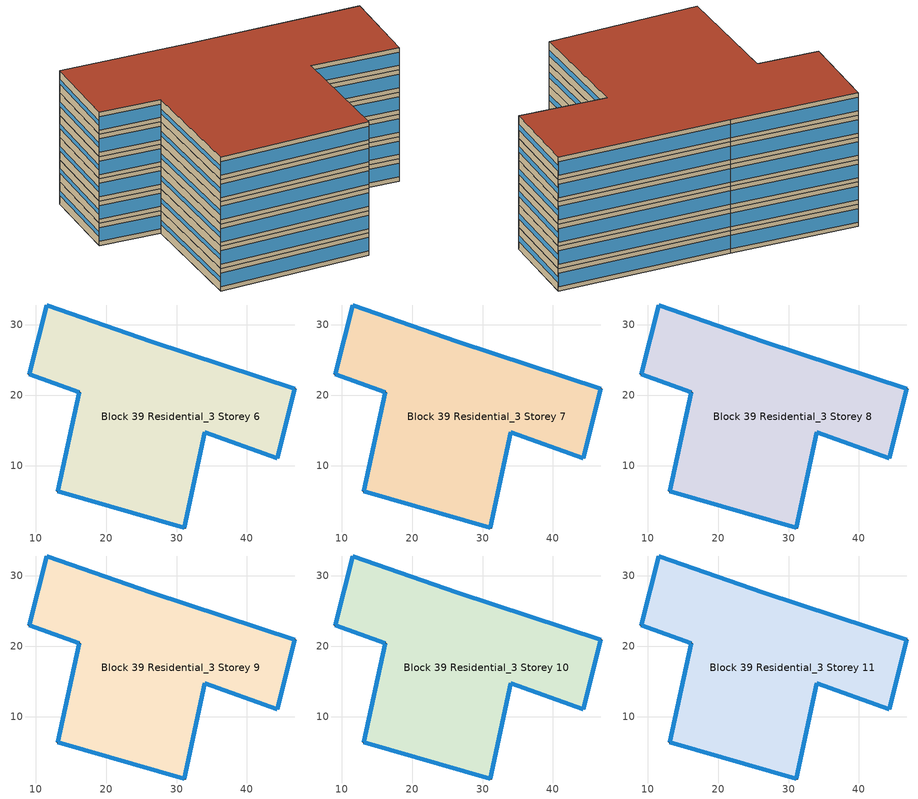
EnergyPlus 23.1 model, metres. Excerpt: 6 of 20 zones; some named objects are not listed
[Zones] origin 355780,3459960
Block 39 Residential_3 Storey 6
 floor outside (Project Floor): 46.78,20.89 44.27,11.05 34.03,14.74 31.08,1.15 13.16,6.38 16.21,20.42 9.1,22.96 11.61,32.79 26.5,27.6 z18
 wall outside (Project Wall): 26.5,27.6 11.61,32.79 9.1,22.96 16.21,20.42 13.16,6.38 31.08,1.15 34.03,14.74 44.27,11.05 46.78,20.89 26.5,27.6 z18:21
 window (Residential_north_window_construction): 26.49,27.6 11.62,32.79 / 46.77,20.89 26.51,27.59 z18.6:20.4
 window (Residential_west_window_construction): 11.61,32.78 9.1,22.96 / 16.21,20.41 13.16,6.39 z19.2:19.8
 window (Residential_south_window_construction): 9.1,22.96 16.2,20.42 / 13.17,6.38 31.08,1.15 / 34.04,14.74 44.26,11.06 z18.6:20.4
 window (Residential_east_window_construction): 31.09,1.15 34.03,14.74 / 44.27,11.06 46.78,20.88 z19.12:19.88
 roof outside (Project Ceiling): 44.27,11.05 46.78,20.89 26.5,27.6 11.61,32.79 9.1,22.96 16.21,20.42 13.16,6.38 31.08,1.15 34.03,14.74 z21
Block 39 Residential_3 Storey 7
 floor outside (Project Floor): 46.78,20.89 44.27,11.05 34.03,14.74 31.08,1.15 13.16,6.38 16.21,20.42 9.1,22.96 11.61,32.79 26.5,27.6 z21
 wall outside (Project Wall): 26.5,27.6 11.61,32.79 9.1,22.96 16.21,20.42 13.16,6.38 31.08,1.15 34.03,14.74 44.27,11.05 46.78,20.89 26.5,27.6 z21:24
 window (Residential_north_window_construction): 26.49,27.6 11.62,32.79 / 46.77,20.89 26.51,27.59 z21.6:23.4
 window (Residential_west_window_construction): 11.61,32.78 9.1,22.96 / 16.21,20.41 13.16,6.39 z22.2:22.8
 window (Residential_south_window_construction): 9.1,22.96 16.2,20.42 / 13.17,6.38 31.08,1.15 / 34.04,14.74 44.26,11.06 z21.6:23.4
 window (Residential_east_window_construction): 31.09,1.15 34.03,14.74 / 44.27,11.06 46.78,20.88 z22.12:22.88
 roof outside (Project Ceiling): 44.27,11.05 46.78,20.89 26.5,27.6 11.61,32.79 9.1,22.96 16.21,20.42 13.16,6.38 31.08,1.15 34.03,14.74 z24
Block 39 Residential_3 Storey 8
 floor outside (Project Floor): 46.78,20.89 44.27,11.05 34.03,14.74 31.08,1.15 13.16,6.38 16.21,20.42 9.1,22.96 11.61,32.79 26.5,27.6 z24
 wall outside (Project Wall): 26.5,27.6 11.61,32.79 9.1,22.96 16.21,20.42 13.16,6.38 31.08,1.15 34.03,14.74 44.27,11.05 46.78,20.89 26.5,27.6 z24:27
 window (Residential_north_window_construction): 26.49,27.6 11.62,32.79 / 46.77,20.89 26.51,27.59 z24.6:26.4
 window (Residential_west_window_construction): 11.61,32.78 9.1,22.96 / 16.21,20.41 13.16,6.39 z25.2:25.8
 window (Residential_south_window_construction): 9.1,22.96 16.2,20.42 / 13.17,6.38 31.08,1.15 / 34.04,14.74 44.26,11.06 z24.6:26.4
 window (Residential_east_window_construction): 31.09,1.15 34.03,14.74 / 44.27,11.06 46.78,20.88 z25.12:25.88
 roof outside (Project Ceiling): 44.27,11.05 46.78,20.89 26.5,27.6 11.61,32.79 9.1,22.96 16.21,20.42 13.16,6.38 31.08,1.15 34.03,14.74 z27
Block 39 Residential_3 Storey 9
 floor outside (Project Floor): 46.78,20.89 44.27,11.05 34.03,14.74 31.08,1.15 13.16,6.38 16.21,20.42 9.1,22.96 11.61,32.79 26.5,27.6 z27
 wall outside (Project Wall): 26.5,27.6 11.61,32.79 9.1,22.96 16.21,20.42 13.16,6.38 31.08,1.15 34.03,14.74 44.27,11.05 46.78,20.89 26.5,27.6 z27:30
 window (Residential_north_window_construction): 26.49,27.6 11.62,32.79 / 46.77,20.89 26.51,27.59 z27.6:29.4
 window (Residential_west_window_construction): 11.61,32.78 9.1,22.96 / 16.21,20.41 13.16,6.39 z28.2:28.8
 window (Residential_south_window_construction): 9.1,22.96 16.2,20.42 / 13.17,6.38 31.08,1.15 / 34.04,14.74 44.26,11.06 z27.6:29.4
 window (Residential_east_window_construction): 31.09,1.15 34.03,14.74 / 44.27,11.06 46.78,20.88 z28.12:28.88
 roof outside (Project Ceiling): 44.27,11.05 46.78,20.89 26.5,27.6 11.61,32.79 9.1,22.96 16.21,20.42 13.16,6.38 31.08,1.15 34.03,14.74 z30
Block 39 Residential_3 Storey 10
 floor outside (Project Floor): 46.78,20.89 44.27,11.05 34.03,14.74 31.08,1.15 13.16,6.38 16.21,20.42 9.1,22.96 11.61,32.79 26.5,27.6 z30
 wall outside (Project Wall): 26.5,27.6 11.61,32.79 9.1,22.96 16.21,20.42 13.16,6.38 31.08,1.15 34.03,14.74 44.27,11.05 46.78,20.89 26.5,27.6 z30:33
 window (Residential_north_window_construction): 26.49,27.6 11.62,32.79 / 46.77,20.89 26.51,27.59 z30.6:32.4
 window (Residential_west_window_construction): 11.61,32.78 9.1,22.96 / 16.21,20.41 13.16,6.39 z31.2:31.8
 window (Residential_south_window_construction): 9.1,22.96 16.2,20.42 / 13.17,6.38 31.08,1.15 / 34.04,14.74 44.26,11.06 z30.6:32.4
 window (Residential_east_window_construction): 31.09,1.15 34.03,14.74 / 44.27,11.06 46.78,20.88 z31.12:31.88
 roof outside (Project Ceiling): 44.27,11.05 46.78,20.89 26.5,27.6 11.61,32.79 9.1,22.96 16.21,20.42 13.16,6.38 31.08,1.15 34.03,14.74 z33
Block 39 Residential_3 Storey 11
 floor outside (Project Floor): 46.78,20.89 44.27,11.05 34.03,14.74 31.08,1.15 13.16,6.38 16.21,20.42 9.1,22.96 11.61,32.79 26.5,27.6 z33
 wall outside (Project Wall): 26.5,27.6 11.61,32.79 9.1,22.96 16.21,20.42 13.16,6.38 31.08,1.15 34.03,14.74 44.27,11.05 46.78,20.89 26.5,27.6 z33:36
 window (Residential_north_window_construction): 26.49,27.6 11.62,32.79 / 46.77,20.89 26.51,27.59 z33.6:35.4
 window (Residential_west_window_construction): 11.61,32.78 9.1,22.96 / 16.21,20.41 13.16,6.39 z34.2:34.8
 window (Residential_south_window_construction): 9.1,22.96 16.2,20.42 / 13.17,6.38 31.08,1.15 / 34.04,14.74 44.26,11.06 z33.6:35.4
 window (Residential_east_window_construction): 31.09,1.15 34.03,14.74 / 44.27,11.06 46.78,20.88 z34.12:34.88
 roof outside (Project Ceiling): 44.27,11.05 46.78,20.89 26.5,27.6 11.61,32.79 9.1,22.96 16.21,20.42 13.16,6.38 31.08,1.15 34.03,14.74 z36
[Building]
Building_1: North Axis=0; Terrain=City; Loads Convergence Tolerance Value=0.04; Temperature Convergence Tolerance Value=0.4; Solar Distribution=FullExterior; Maximum Number of Warmup Days=25; Minimum Number of Warmup Days=6
[Site:Location]
CHN Design_Conditions: Latitude=30; Longitude=114; Time Zone=8; Elevation=12
[SIZINGPERIOD:DESIGNDAY] Day of Month=21; DryBulb Temperature Range Modifier Type=DefaultMultipliers; Humidity Condition Type=Wetbulb; Barometric Pressure=101181; Rain Indicator=No; Snow Indicator=No; Daylight Saving Time Indicator=No; Sky Clearness=0; Begin Environment Reset Mode=FullResetAtBeginEnvironment
Name | Month | Day Type | Maximum DryBulb Temperature | Daily DryBulb Temperature Range | Wetbulb or DewPoint at Maximum DryBulb | Wind Speed | Wind Direction | Solar Model Indicator | ASHRAE Clear Sky Optical Depth for Beam Irradiance taub | ASHRAE Clear Sky Optical Depth for Diffuse Irradiance taud
Ann Htg 99.6% Condns DB | 1 | WinterDesignDay | -10 | 0 | -4.8 | 1 | 340 | ASHRAEClearSky | 0 | 0
Ann Clg .4% Condns DB=>MWB | 7 | SummerDesignDay | 40 | 6.6 | 27.1 | 3.5 | 220 | ASHRAETau | 0.781 | 1.413
[MATERIAL]
DefaultMaterial: Roughness=Rough; Thickness=0.1; Conductivity=0.1; Density=1000; Specific Heat=1000; Thermal Absorptance=0.9; Solar Absorptance=0.7; Visible Absorptance=0.7
[WINDOWMATERIAL:SIMPLEGLAZINGSYSTEM] Solar Heat Gain Coefficient=0.4; Visible Transmittance=0.6
Name | UFactor
Residential_east_window; Residential_south_window; Residential_north_window | 2
Residential_west_window | 1.5
[CONSTRUCTION]
Project Wall; Project Floor; Project Ceiling: DefaultMaterial
Residential_east_window_construction: Residential_east_window
Residential_south_window_construction: Residential_south_window
Residential_west_window_construction: Residential_west_window
Residential_north_window_construction: Residential_north_window
[SPACE] Ceiling Height=autocalculate; Volume=autocalculate; Floor Area=autocalculate; Space Type=Residential
Name | Zone
Block 39 Residential_3 Storey 6_space | Block 39 Residential_3 Storey 6
Block 39 Residential_3 Storey 7_space | Block 39 Residential_3 Storey 7
Block 39 Residential_3 Storey 8_space | Block 39 Residential_3 Storey 8
Block 39 Residential_3 Storey 9_space | Block 39 Residential_3 Storey 9
Block 39 Residential_3 Storey 10_space | Block 39 Residential_3 Storey 10
Block 39 Residential_3 Storey 11_space | Block 39 Residential_3 Storey 11
[SPACELIST]
Residential: Block 39 Residential_3 Storey 0_space, Block 39 Residential_3 Storey 1_space, Block 39 Residential_3 Storey 2_space, Block 39 Residential_3 Storey 3_space, Block 39 Residential_3 Storey 4_space, Block 39 Residential_3 Storey 5_space, Block 39 Residential_3 Storey 6_space, Block 39 Residential_3 Storey 7_space, Block 39 Residential_3 Storey 8_space, Block 39 Residential_3 Storey 9_space, Block 39 Residential_3 Storey 10_space, Block 39 Residential_3 Storey 11_space, Block 39 Residential_3 Storey 12_space, Block 39 Residential_3 Storey 13_space, Block 39 Residential_3 Storey 14_space, Block 39 Residential_3 Storey 15_space, Block 39 Residential_3 Storey 16_space, Block 39 Residential_3 Storey 17_space, Block 39 Residential_3 Storey 18_space, Block 39 Residential_3 Storey 19_space
[ZONE] Type=1; Multiplier=1; Ceiling Height=autocalculate; Volume=autocalculate; Floor Area=autocalculate; Part of Total Floor Area=Yes
Block 39 Residential_3 Storey 6; Block 39 Residential_3 Storey 7; Block 39 Residential_3 Storey 8; Block 39 Residential_3 Storey 9; Block 39 Residential_3 Storey 10; Block 39 Residential_3 Storey 11
[PEOPLE]
People_for_residential: Zone or ZoneList or Space or SpaceList=Residential; Number of People Schedule=SeasonalSchedule_Schedule_residential_people; Number of People Calculation Method=People/Area; People per Floor Area=0.04; Fraction Radiant=0.3; Sensible Heat Fraction=autocalculate; Activity Level Schedule=SeasonalSchedule_Schedule_residential_activity; Carbon Dioxide Generation Rate=3.82e-08; Enable ASHRAE 55 Comfort Warnings=No; Mean Radiant Temperature Calculation Type=ZoneAveraged; Clothing Insulation Calculation Method=ClothingInsulationSchedule; Cold Stress Temperature Threshold=15.56; Heat Stress Temperature Threshold=30
[LIGHTS]
Light_for_residential: Zone or ZoneList or Space or SpaceList=Residential; Schedule=SeasonalSchedule_residential_lighting; Design Level Calculation Method=Watts/Area; Watts per Zone Floor Area=5; Return Air Fraction=0; Fraction Radiant=0.32; Fraction Visible=0.25; Fraction Replaceable=1; EndUse Subcategory=General; Return Air Fraction Calculated from Plenum Temperature=No; Return Air Fraction Function of Plenum Temperature Coefficient 1=0; Return Air Fraction Function of Plenum Temperature Coefficient 2=0
[ELECTRICEQUIPMENT]
Equipment_for_residential: Zone or ZoneList or Space or SpaceList=Residential; Schedule=SeasonalSchedule_Schedule_residential_equipment; Design Level Calculation Method=Watts/Area; Watts per Zone Floor Area=3.8; Fraction Latent=0; Fraction Radiant=0; Fraction Lost=0; EndUse Subcategory=Electric Equipment
[DAYLIGHTING:CONTROLS] Illuminance Setpoint at Reference Point 1=300
Name | Zone or Space | Glare Calculation Daylighting Reference Point | Daylighting Reference Point 1
Dlight_Block 39 Residential_3 Storey 6 | Block 39 Residential_3 Storey 6 | Rpoint_Block 39 Residential_3 Storey 6 | Rpoint_Block 39 Residential_3 Storey 6
Dlight_Block 39 Residential_3 Storey 7 | Block 39 Residential_3 Storey 7 | Rpoint_Block 39 Residential_3 Storey 7 | Rpoint_Block 39 Residential_3 Storey 7
Dlight_Block 39 Residential_3 Storey 8 | Block 39 Residential_3 Storey 8 | Rpoint_Block 39 Residential_3 Storey 8 | Rpoint_Block 39 Residential_3 Storey 8
Dlight_Block 39 Residential_3 Storey 9 | Block 39 Residential_3 Storey 9 | Rpoint_Block 39 Residential_3 Storey 9 | Rpoint_Block 39 Residential_3 Storey 9
Dlight_Block 39 Residential_3 Storey 10 | Block 39 Residential_3 Storey 10 | Rpoint_Block 39 Residential_3 Storey 10 | Rpoint_Block 39 Residential_3 Storey 10
Dlight_Block 39 Residential_3 Storey 11 | Block 39 Residential_3 Storey 11 | Rpoint_Block 39 Residential_3 Storey 11 | Rpoint_Block 39 Residential_3 Storey 11
[HVACTEMPLATE:ZONE:IDEALLOADSAIRSYSTEM] Template Thermostat=Thermostat_for_residential; Maximum Heating Supply Air Temperature=50; Minimum Cooling Supply Air Temperature=13; Maximum Heating Supply Air Humidity Ratio=0.0156; Minimum Cooling Supply Air Humidity Ratio=0.0077; Heating Limit=NoLimit; Cooling Limit=NoLimit; Dehumidification Control Type=ConstantSensibleHeatRatio; Cooling Sensible Heat Ratio=0.7; Dehumidification Setpoint=60; Humidification Control Type=None; Humidification Setpoint=30; Outdoor Air Method=DetailedSpecification; Outdoor Air Flow Rate per Person=0.00944; Outdoor Air Flow Rate per Zone Floor Area=0; Outdoor Air Flow Rate per Zone=0; Design Specification Outdoor Air Object=Ventilation_for_residential; Demand Controlled Ventilation Type=None; Outdoor Air Economizer Type=NoEconomizer; Heat Recovery Type=None; Sensible Heat Recovery Effectiveness=0.7; Latent Heat Recovery Effectiveness=0.65
Block 39 Residential_3 Storey 6; Block 39 Residential_3 Storey 7; Block 39 Residential_3 Storey 8; Block 39 Residential_3 Storey 9; Block 39 Residential_3 Storey 10; Block 39 Residential_3 Storey 11
[DESIGNSPECIFICATION:OUTDOORAIR]
Ventilation_for_residential: Outdoor Air Method=Flow/Person; Outdoor Air Flow per Person=0.00833333; Outdoor Air Flow per Zone Floor Area=0; Outdoor Air Flow per Zone=0; Outdoor Air Flow Air Changes per Hour=0
[SCHEDULE:DAY:HOURLY]
Schedule_residential_lighting_weekday_hourly; Schedule_residential_lighting_holiday_hourly: 0.1, 0.1, 0.1, 0.1, 0.1, 0.8, 0.5, 0, 0, 0, 0, 0, 0, 0, 0, 0, 0, 0, 1, 1, 1, 1, 0.1, 0.1
Schedule_residential_equipment_weekday_hourly: 0.2, 0.2, 0.2, 0.2, 0.2, 0.2, 0.8, 0.8, 0.6, 0.6, 0.8, 0.8, 0.8, 0.5, 0.5, 0.5, 0.6, 0.9, 0.9, 0.9, 0.9, 0.9, 0.2, 0.2
Schedule_residential_equipment_holiday_hourly: 0.2, 0.2, 0.2, 0.2, 0.2, 0.2, 0.75, 1, 0.5, 0.3, 0.5, 0.8, 0.5, 0.25, 0.25, 0.25, 0.25, 0.5, 0.9, 0.8, 0.75, 0.5, 0.2, 0.2
Schedule_residential_people_weekday_hourly: 1, 1, 1, 1, 1, 1, 0.5, 0.5, 0, 0, 0, 0, 0, 0, 0, 0, 0, 0, 0, 0, 0.5, 1, 1, 1
Schedule_residential_people_holiday_hourly: 0.5, 0.5, 0.5, 0.5, 0.5, 0.5, 0.5, 0.5, 0.5, 0.5, 0.5, 0.5, 0.5, 0.5, 0.5, 0.5, 0.5, 0.5, 0.5, 0.5, 0.5, 0.5, 0.5, 0.5
Schedule_residential_activity_weekday_hourly; Schedule_residential_activity_holiday_hourly: 108, 108, 108, 108, 108, 108, 108, 108, 108, 108, 108, 108, 108, 108, 108, 108, 108, 108, 108, 108, 108, 108, 108, 108
[SCHEDULE:WEEK:DAILY]
Schedule_residential_lighting_weekly: Schedule_residential_lighting_holiday_hourly, Schedule_residential_lighting_weekday_hourly, Schedule_residential_lighting_weekday_hourly, Schedule_residential_lighting_weekday_hourly, Schedule_residential_lighting_weekday_hourly, Schedule_residential_lighting_weekday_hourly, Schedule_residential_lighting_holiday_hourly, Schedule_residential_lighting_holiday_hourly, Schedule_residential_lighting_weekday_hourly, Schedule_residential_lighting_weekday_hourly, Schedule_residential_lighting_holiday_hourly, Schedule_residential_lighting_holiday_hourly
Schedule_residential_equipment_weekly: Schedule_residential_equipment_holiday_hourly, Schedule_residential_equipment_weekday_hourly, Schedule_residential_equipment_weekday_hourly, Schedule_residential_equipment_weekday_hourly, Schedule_residential_equipment_weekday_hourly, Schedule_residential_equipment_weekday_hourly, Schedule_residential_equipment_holiday_hourly, Schedule_residential_equipment_holiday_hourly, Schedule_residential_equipment_weekday_hourly, Schedule_residential_equipment_weekday_hourly, Schedule_residential_equipment_holiday_hourly, Schedule_residential_equipment_holiday_hourly
Schedule_residential_people_weekly: Schedule_residential_people_holiday_hourly, Schedule_residential_people_weekday_hourly, Schedule_residential_people_weekday_hourly, Schedule_residential_people_weekday_hourly, Schedule_residential_people_weekday_hourly, Schedule_residential_people_weekday_hourly, Schedule_residential_people_holiday_hourly, Schedule_residential_people_holiday_hourly, Schedule_residential_people_weekday_hourly, Schedule_residential_people_weekday_hourly, Schedule_residential_people_holiday_hourly, Schedule_residential_people_holiday_hourly
Schedule_residential_activity_weekly: Schedule_residential_activity_holiday_hourly, Schedule_residential_activity_weekday_hourly, Schedule_residential_activity_weekday_hourly, Schedule_residential_activity_weekday_hourly, Schedule_residential_activity_weekday_hourly, Schedule_residential_activity_weekday_hourly, Schedule_residential_activity_holiday_hourly, Schedule_residential_activity_holiday_hourly, Schedule_residential_activity_weekday_hourly, Schedule_residential_activity_weekday_hourly, Schedule_residential_activity_holiday_hourly, Schedule_residential_activity_holiday_hourly
[SCHEDULE:YEAR]
SeasonalSchedule_residential_lighting: Schedule_residential_lighting_weekly, 1, 1, 12, 31
SeasonalSchedule_Schedule_residential_equipment: Schedule_residential_equipment_weekly, 1, 1, 12, 31
SeasonalSchedule_Schedule_residential_people: Schedule_residential_people_weekly, 1, 1, 12, 31
SeasonalSchedule_Schedule_residential_activity: Schedule_residential_activity_weekly, 1, 1, 12, 31
